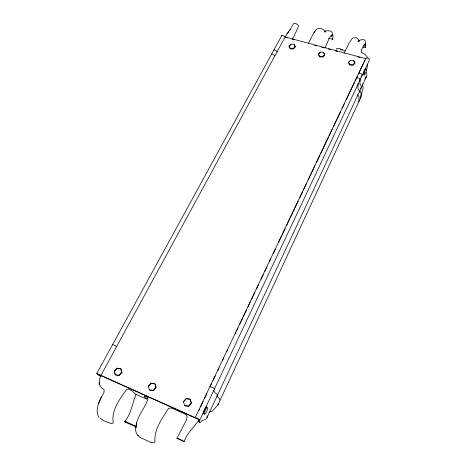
<?xml version="1.0" encoding="UTF-8"?>
<svg xmlns="http://www.w3.org/2000/svg" width="466" height="466" viewBox="0 0 466 466"><rect width="100%" height="100%" fill="white"/><g stroke="black" fill="none" stroke-linecap="round" stroke-linejoin="round"><path stroke-width="0.7" d="M358.098 83.501L357.905 88.534L359.245 90.544A3.903 2.33 24 0 1 359.175 92.192M360.183 79.08L359.968 84.136L361.301 86.158A3.885 2.347 24 0 1 361.226 87.812A4.823 2.901 23.5 0 0 360.078 88.517M208.954 412.509A10.922 6.483 14.5 0 1 212.385 411.099L217.96 404.867L360.964 97.079L361.028 92.28A4.823 2.901 23.5 0 1 359.711 90.299M365.606 59.019L365.624 58.611L285.169 36.971L282.798 35.253A1.2 0.74 30.2 0 0 281.773 35.789M367.383 64.256L367.243 66.888A2.516 0.483 -73.4 0 1 366.934 68.549L366.427 70.389L366.858 74.286A7.666 7.421 -78.3 0 1 365.868 77.886A8.866 8.662 -75.1 0 0 364.942 78.801M359.204 41.06L357.9 41.2L359.065 41.031L360.166 39.994L363.422 39.558L364.738 40.111L365.507 41.829L365.699 47.823L365.391 47.136M98.501 403.836L101.314 397.178L103.86 392.832L104.203 389.768L101.64 387.962L99.136 384.2L99.578 379.12L100.54 376.161M207.09 415.62A10.922 6.483 14.5 0 0 207.236 417.117A9.466 5.639 13.1 0 1 205.314 419.365L201.778 420.845L200.776 422.004A3.221 0.757 -66.9 0 1 200.025 422.336L198.574 420.221L199.751 420.111L369.124 60.685L369.253 59.304A1.247 0.798 23.8 0 0 368.117 58.163L367.027 57.994L365.624 58.611L195.184 417.717L198.673 419.19L199.011 419.779L197.858 419.883L199.337 422.027A3.221 0.757 -66.8 0 0 199.774 422.004M328.46 38.154L332.625 39.383L333.033 36.971L332.654 34.868L331.233 35.323L329.299 38.125L324.988 48.05M136.684 422.493L135.414 429.512L136.416 433.427L138.082 435.803M99.136 384.2L99.491 382.248M135.903 427.374C136.48 416.633 144.92 408.682 147.967 398.978L147.07 397.236L144.745 396.31L144.239 396.56L146.324 398.995L147.384 398.605L148.066 397.649M336.038 50.806L336.26 49.786M217.96 404.867L218.17 403.999M204.009 410.307L203.159 413.785L204.219 413.855M332.625 39.383L332.811 38.631M360.451 98.192L363.177 87.66A8.866 8.662 -75.1 0 1 362.752 83.798M364.284 70.337L363.387 73.581L363.562 75.061M365.746 72.242L364.377 75.148L364.214 73.727L365.076 70.616L366.101 68.951L366.259 70.389M136.124 394.399C132.105 403.41 131.435 413.849 124.597 421.549L125.069 421.98M336.33 48.773C338.398 46.781 342.784 51.015 345.289 50.456M101.256 397.137C98.361 403.288 95.087 410.779 98.862 417.297M206.974 417.722L366.253 77.088M198.749 410.674L199.372 409.364M200.526 406.935L203.112 401.476M204.673 398.185L206.857 393.584M210.288 386.355L211.535 383.728M213.096 380.442L215.28 375.841M217.773 370.581L219.049 367.89M222.451 360.719L223.697 358.092M226.82 351.521L227.46 350.164M235.237 333.773L235.86 332.456M236.495 331.122L238.05 327.837M239.606 324.569L242.722 317.998M243.345 316.682L246.467 310.111M248.023 306.832L250.207 302.224M251.762 298.951L254.885 292.363M256.434 289.101L258.63 284.476M261.106 279.25L263.29 274.655M264.845 271.375L267.024 266.779M269.517 261.525L270.793 258.84M273.257 253.65L275.435 249.054M278.551 242.483L281.394 236.489M282.017 235.179L285.14 228.602M286.701 225.317L289.817 218.746M290.44 217.43L294.442 209.001M295.065 207.69L298.176 201.12M299.737 197.84L302.853 191.276M303.477 189.959L306.587 183.394M308.148 180.115L311.265 173.544M311.888 172.234L314.999 165.669M316.56 162.384L320.066 154.986M320.695 153.675L324.75 145.13M324.971 144.658L328.489 137.237M329.113 135.926L332.235 129.35M333.382 126.933L336.912 119.494M337.535 118.178L340.652 111.607M342.213 108.316L344.397 103.72M346.465 99.357L354.568 82.284M355.191 80.973L357.416 76.278M358.931 73.086L363.422 63.621M364.045 62.31L364.995 60.3M137.901 435.127L139.695 437.236L151.299 442.653L154.135 442.7L154.939 441.582C154.025 429.145 162.267 418.206 168.64 408.233L171.645 408.047L185.48 414.239L187.122 416.097L186.604 419.75L176.905 438.349L184.128 441.675C186.849 433.502 193.349 427.805 198.271 421.118L199.53 422.074M292.695 38.934L298.578 26.428L297.867 24.966L295.619 23.3L293.44 23.807L289.829 30.214M365.478 77.327L365.676 76.925M285.215 37.251L287.039 33.779L290.161 29.41M344.083 53.241L348.935 43.309L352.488 38.055L356.263 37.682L357.847 38.841L359.449 40.932M308.469 43.262L313.193 33.861L315.185 31.1M285.169 36.971L100.848 375.555L195.318 417.909M100.242 376.237L96.747 373.516L281.878 35.416M204.329 409.742L205.92 406.929L206.962 407.034M364.645 69.76L365.356 68.607M313.851 32.585L316.129 29.434C319.338 27.179 323.649 28.653 325.454 31.956M287.108 33.948L288.664 31.816M359.653 80.688L359.88 79.179A1.264 0.775 24.1 0 0 358.715 78.038L357.614 77.851L356.216 78.434M360.608 97.511L360.964 97.079M358.593 101.838L358.954 101.413L358.995 96.637A4.841 2.878 23.5 0 1 357.667 94.662M183.493 401.902L186.295 398.68M148.398 386.384L151.217 383.238M355.01 63.242L353.012 65.345L349.686 65.094L348.37 62.747L350.368 60.656M318.796 54.039L320.311 52.495M289.462 46.052L290.982 44.538M360.8 77.053L361.866 76.086L361.977 74.735A1.258 0.781 24 0 0 360.818 73.593L359.717 73.412L358.319 74.001M214.296 389.133L214.045 388.388A1.555 0.297 26.1 0 0 212.438 387.363L209.898 386.716M176.905 438.349L179.614 439.001L184.128 441.675M219.952 400.16L218.717 397.515A5.918 1.083 26 0 1 216.678 395.995M325.099 31.874L324.522 31.997L325.559 30.966L327.254 30.704L330.773 31.059L332.474 33.034L332.899 35.742M124.597 421.549L125.954 421.695L134.919 425.842L136.445 427.037M96.747 373.516L195.184 417.717L197.712 418.497L199.751 420.111M151.864 383.343L155.114 383.868L156.209 387.642L153.396 390.805L149.481 390.17L148.334 386.128L151.036 383.104L154.782 383.704L155.83 387.333L153.128 390.368L149.365 389.762M186.959 398.791L190.285 399.333L191.497 403.212L188.701 406.457L184.687 405.793L183.47 401.657L186.155 398.57L189.994 399.193L191.153 402.915L188.468 406.026L184.612 405.397M125.931 422.377L125.389 422.243L134.942 426.343L135.967 427.136M363.066 47.305L364.371 47.648L364.08 44.631M340.512 49.472L342.574 50.025M285.204 37.385L287.301 37.95M292.194 39.266L294.291 39.831M314.567 45.289L316.664 45.854M321.557 47.171L323.654 47.736M328.547 49.052L330.644 49.617M335.543 50.934L337.64 51.499M357.911 56.951L360.008 57.516M146.324 398.995L135.064 393.945L132.868 391.469L128.633 388.988L126.647 389.425C119.779 399.158 111.042 410.202 113.296 422.895L111.496 423.641C107.564 422.213 102.654 421.13 99.957 417.769M277.2 51.609L274.794 49.885A1.217 0.722 30 0 0 273.775 50.398M274.905 55.821L272.488 54.097A1.217 0.716 29.9 0 0 271.468 54.604M116.628 346.564L114.036 345.026L112.626 344.735M101.058 375.777L97.429 373.948L100.842 376.481M353.688 60.9L354.678 62.66M323.561 52.734L324.802 55.023L322.787 57.091L319.525 56.852L318.295 54.551M213.748 390.496L214.966 392.774L217.034 394.323A4.771 0.88 26.1 0 1 217.488 395.191M294.174 44.765L295.339 47.008L293.306 49.041L290.108 48.808L288.955 46.553M331.157 35.002L331.582 36.936M365.851 45.825L365.53 43.862L364.534 44.049L361.336 50.06L361.68 52.542L364.138 53.695L366.998 56.491L367.109 57.796M204.97 410.721L204.155 414.053L205.168 414.117L206.986 410.884L207.801 407.569L206.799 407.47L204.97 410.721M121.591 372.223L118.871 375.194L115.201 374.606L114.269 371.064L116.989 368.117L120.642 368.693L121.591 372.223M122.005 372.55L119.168 375.637L115.347 375.031L114.38 371.338L117.211 368.268L121.014 368.868L122.005 372.55M354.894 62.683L352.972 64.698L349.78 64.465L348.516 62.211L350.438 60.207L353.618 60.44L354.894 62.683M324.656 54.47L322.722 56.45L319.594 56.217L318.406 54.015L320.346 52.041L323.462 52.268L324.656 54.47M295.164 46.449L293.213 48.394L290.143 48.179L289.036 46.017L290.988 44.078L294.046 44.293L295.164 46.449"/></g></svg>
